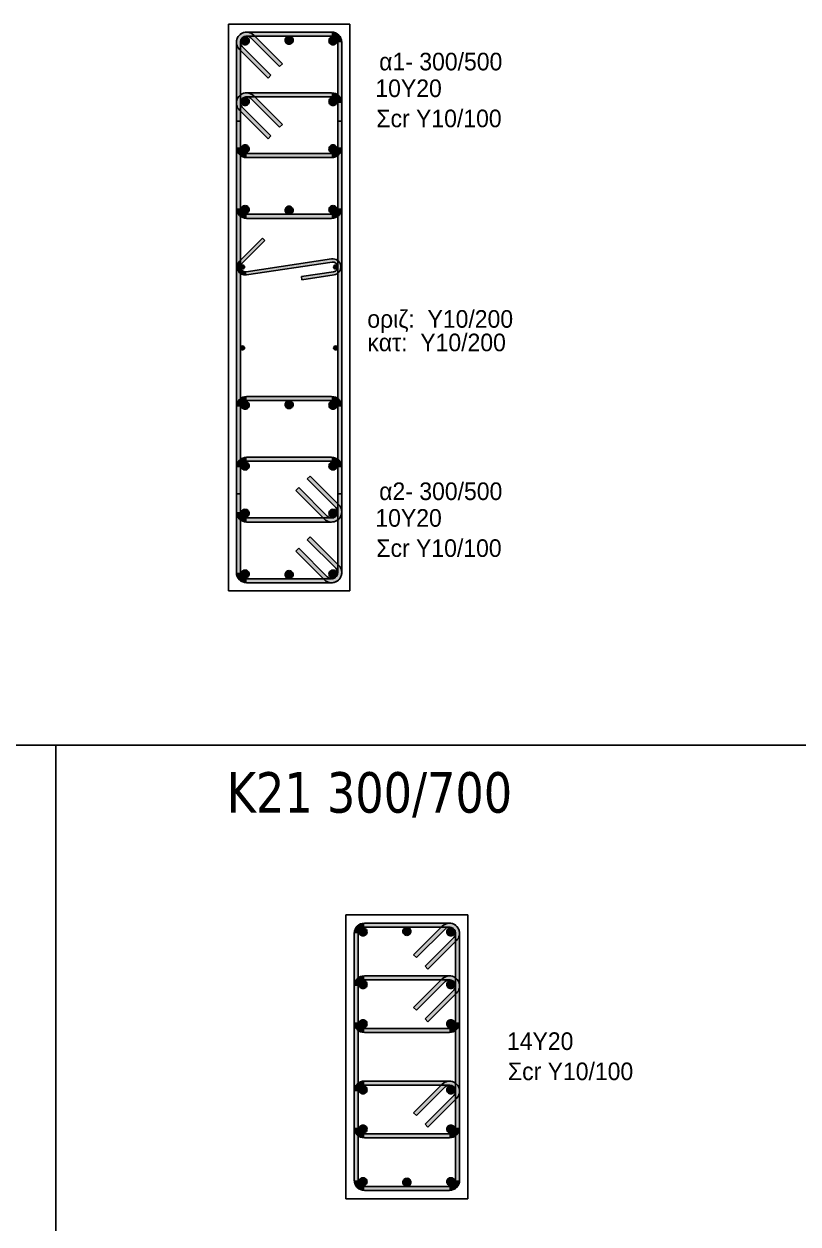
# Model space of a CAD drawing. Header units: millimetres. Extents: x -2171 to 1563, y -1758 to -1505.
# Drawn here: x -279.16 to -269.6, y -1616.49 to -1601.68 of the extents above; entities that cross this region are included whole.
import ezdxf

# ---------------------------------------------------------------- set-up
doc = ezdxf.new("R2010")
doc.units = ezdxf.units.MM
for name, color, linetype in [('Col_Det', 7, 'Continuous'), ('Col_Det_Fill', 7, 'Continuous'), ('Geo_Col_Pro_1', 7, 'Continuous'), ('pinakaki', 153, 'Continuous')]:
    doc.layers.add(name, color=color, linetype=linetype)
doc.styles.add('S1Arl22_b_934_161', font='arial.ttf', dxfattribs={"width": 0.933629, "height": 0.002175})
doc.styles.get("Standard").update_dxf_attribs({"font": 'tahoma.ttf'})

msp = doc.modelspace()

# ---------------------------------------------------------------- hatches: boundary and pattern name
at = {"layer": 'Col_Det_Fill'}
for color, points in [(252, [(-276.3575, -1601.8477), (-276.3221, -1601.8124, 0.6681786), (-276.5355, -1601.9008), (-276.4855, -1601.9008, -0.6681786)]), (252, [(-276.4105, -1601.8258), (-276.4105, -1601.7758, 0.6681786), (-276.4989, -1601.9892), (-276.4636, -1601.9538, -0.6681786)]), (252, [(-276.4855, -1601.9008), (-276.5355, -1601.9008), (-276.5355, -1603.9508), (-276.4855, -1603.9508)]), (12, [(-276.4282, -1601.8331, 0.4142136), (-276.4782, -1601.8831, 0.4142136), (-276.4282, -1601.9331, 0.4142136), (-276.3782, -1601.8831, 0.4142136)]), (252, [(-275.3605, -1601.8258), (-275.3605, -1601.7758), (-276.4105, -1601.7758), (-276.4105, -1601.8258)]), (252, [(-276.0039, -1602.2013), (-275.9686, -1602.1659), (-276.3221, -1601.8124), (-276.3575, -1601.8477)]), (133, [(-275.8855, -1601.8258, 0.4142136), (-275.9355, -1601.8758, 0.4142136), (-275.8855, -1601.9258, 0.4142136), (-275.8355, -1601.8758, 0.4142136)]), (12, [(-275.3428, -1601.8331, 0.4142136), (-275.3928, -1601.8831, 0.4142136), (-275.3428, -1601.9331, 0.4142136), (-275.2928, -1601.8831, 0.4142136)]), (252, [(-275.2855, -1601.9008), (-275.2355, -1601.9008, 0.4142136), (-275.3605, -1601.7758), (-275.3605, -1601.8258, -0.4142136)]), (252, [(-275.2855, -1603.9508), (-275.2355, -1603.9508), (-275.2355, -1601.9008), (-275.2855, -1601.9008)]), (252, [(-276.4636, -1601.9538), (-276.4989, -1601.9892), (-276.1454, -1602.3427), (-276.11, -1602.3074)]), (252, [(-276.3575, -1602.5977), (-276.3221, -1602.5624, 0.6681786), (-276.5355, -1602.6508), (-276.4855, -1602.6508, -0.6681786)]), (252, [(-276.4105, -1602.5758), (-276.4105, -1602.5258, 0.6681786), (-276.4989, -1602.7392), (-276.4636, -1602.7038, -0.6681786)]), (56, [(-276.4282, -1602.5831, 0.4142136), (-276.4782, -1602.6331, 0.4142136), (-276.4282, -1602.6831, 0.4142136), (-276.3782, -1602.6331, 0.4142136)]), (252, [(-275.3605, -1602.5758), (-275.3605, -1602.5258), (-276.4105, -1602.5258), (-276.4105, -1602.5758)]), (252, [(-276.0039, -1602.9513), (-275.9686, -1602.9159), (-276.3221, -1602.5624), (-276.3575, -1602.5977)]), (56, [(-275.3428, -1602.5831, 0.4142136), (-275.3928, -1602.6331, 0.4142136), (-275.3428, -1602.6831, 0.4142136), (-275.2928, -1602.6331, 0.4142136)]), (252, [(-275.2855, -1602.6508), (-275.2355, -1602.6508, 0.4142136), (-275.3605, -1602.5258), (-275.3605, -1602.5758, -0.4142136)]), (252, [(-276.4855, -1602.6508), (-276.5355, -1602.6508), (-276.5355, -1603.2008), (-276.4855, -1603.2008)]), (252, [(-276.4636, -1602.7038), (-276.4989, -1602.7392), (-276.1454, -1603.0927), (-276.11, -1603.0574)]), (252, [(-275.2855, -1603.2008), (-275.2355, -1603.2008), (-275.2355, -1602.6508), (-275.2855, -1602.6508)]), (252, [(-276.4855, -1602.8742), (-276.5355, -1602.8742), (-276.5355, -1607.4773), (-276.4855, -1607.4773)]), (252, [(-275.2855, -1607.4773), (-275.2355, -1607.4773), (-275.2355, -1602.8742), (-275.2855, -1602.8742)]), (252, [(-276.4855, -1603.2008), (-276.5355, -1603.2008, 0.4142136), (-276.4105, -1603.3258), (-276.4105, -1603.2758, -0.4142136)]), (56, [(-276.4282, -1603.1684, 0.4142136), (-276.4782, -1603.2184, 0.4142136), (-276.4282, -1603.2684, 0.4142136), (-276.3782, -1603.2184, 0.4142136)]), (56, [(-275.3428, -1603.1684, 0.4142136), (-275.3928, -1603.2184, 0.4142136), (-275.3428, -1603.2684, 0.4142136), (-275.2928, -1603.2184, 0.4142136)]), (252, [(-275.3605, -1603.2758), (-275.3605, -1603.3258, 0.4142136), (-275.2355, -1603.2008), (-275.2855, -1603.2008, -0.4142136)]), (252, [(-276.4105, -1603.2758), (-276.4105, -1603.3258), (-275.3605, -1603.3258), (-275.3605, -1603.2758)]), (252, [(-276.4855, -1603.9508), (-276.5355, -1603.9508, 0.4142136), (-276.4105, -1604.0758), (-276.4105, -1604.0258, -0.4142136)]), (12, [(-276.4282, -1603.9184, 0.4142136), (-276.4782, -1603.9684, 0.4142136), (-276.4282, -1604.0184, 0.4142136), (-276.3782, -1603.9684, 0.4142136)]), (133, [(-275.8855, -1603.9258, 0.4142136), (-275.9355, -1603.9758, 0.4142136), (-275.8855, -1604.0258, 0.4142136), (-275.8355, -1603.9758, 0.4142136)]), (12, [(-275.3428, -1603.9184, 0.4142136), (-275.3928, -1603.9684, 0.4142136), (-275.3428, -1604.0184, 0.4142136), (-275.2928, -1603.9684, 0.4142136)]), (252, [(-275.3605, -1604.0258), (-275.3605, -1604.0758, 0.4142136), (-275.2355, -1603.9508), (-275.2855, -1603.9508, -0.4142136)]), (252, [(-276.4105, -1604.0258), (-276.4105, -1604.0758), (-275.3605, -1604.0758), (-275.3605, -1604.0258)]), (252, [(-276.4962, -1604.6053), (-276.468, -1604.6336), (-276.1851, -1604.3508), (-276.2134, -1604.3225)]), (252, [(-276.4107, -1604.7749), (-276.4166, -1604.7354, -0.7233449), (-276.468, -1604.6336), (-276.4962, -1604.6053, 0.7233449)]), (133, [(-276.4605, -1604.701, 0.4142136), (-276.4355, -1604.676, 0.4142136), (-276.4605, -1604.651, 0.4142136), (-276.4855, -1604.676, 0.4142136)]), (252, [(-275.3544, -1604.6167), (-275.3603, -1604.5771), (-276.4166, -1604.7354), (-276.4107, -1604.7749)]), (252, [(-275.3366, -1604.7354), (-275.3307, -1604.7749, 1), (-275.3603, -1604.5771), (-275.3544, -1604.6167, -1)]), (133, [(-275.3105, -1604.701, 0.4142136), (-275.2855, -1604.676, 0.4142136), (-275.3105, -1604.651, 0.4142136), (-275.3355, -1604.676, 0.4142136)]), (252, [(-275.7322, -1604.7946), (-275.7263, -1604.8342), (-275.3307, -1604.7749), (-275.3366, -1604.7354)]), (133, [(-276.4605, -1605.7005, 0.4142136), (-276.4355, -1605.6755, 0.4142136), (-276.4605, -1605.6505, 0.4142136), (-276.4855, -1605.6755, 0.4142136)]), (133, [(-275.3105, -1605.7005, 0.4142136), (-275.2855, -1605.6755, 0.4142136), (-275.3105, -1605.6505, 0.4142136), (-275.3355, -1605.6755, 0.4142136)]), (252, [(-276.4105, -1606.3258), (-276.4105, -1606.2758, 0.4142136), (-276.5355, -1606.4008), (-276.4855, -1606.4008, -0.4142136)]), (12, [(-276.4282, -1606.4331, 0.4142136), (-276.3782, -1606.3831, 0.4142136), (-276.4282, -1606.3331, 0.4142136), (-276.4782, -1606.3831, 0.4142136)]), (252, [(-275.3605, -1606.3258), (-275.3605, -1606.2758), (-276.4105, -1606.2758), (-276.4105, -1606.3258)]), (133, [(-275.8855, -1606.4258, 0.4142136), (-275.8355, -1606.3758, 0.4142136), (-275.8855, -1606.3258, 0.4142136), (-275.9355, -1606.3758, 0.4142136)]), (12, [(-275.3428, -1606.4331, 0.4142136), (-275.2928, -1606.3831, 0.4142136), (-275.3428, -1606.3331, 0.4142136), (-275.3928, -1606.3831, 0.4142136)]), (252, [(-275.2855, -1606.4008), (-275.2355, -1606.4008, 0.4142136), (-275.3605, -1606.2758), (-275.3605, -1606.3258, -0.4142136)]), (252, [(-276.4855, -1606.4008), (-276.5355, -1606.4008), (-276.5355, -1608.4508), (-276.4855, -1608.4508)]), (252, [(-275.2855, -1608.4508), (-275.2355, -1608.4508), (-275.2355, -1606.4008), (-275.2855, -1606.4008)]), (252, [(-276.4105, -1607.0758), (-276.4105, -1607.0258, 0.4142136), (-276.5355, -1607.1508), (-276.4855, -1607.1508, -0.4142136)]), (56, [(-276.4282, -1607.1831, 0.4142136), (-276.3782, -1607.1331, 0.4142136), (-276.4282, -1607.0831, 0.4142136), (-276.4782, -1607.1331, 0.4142136)]), (252, [(-275.3605, -1607.0758), (-275.3605, -1607.0258), (-276.4105, -1607.0258), (-276.4105, -1607.0758)]), (56, [(-275.3428, -1607.1831, 0.4142136), (-275.2928, -1607.1331, 0.4142136), (-275.3428, -1607.0831, 0.4142136), (-275.3928, -1607.1331, 0.4142136)]), (252, [(-275.2855, -1607.1508), (-275.2355, -1607.1508, 0.4142136), (-275.3605, -1607.0258), (-275.3605, -1607.0758, -0.4142136)]), (252, [(-276.4855, -1607.1508), (-276.5355, -1607.1508), (-276.5355, -1607.7008), (-276.4855, -1607.7008)]), (252, [(-275.2855, -1607.7008), (-275.2355, -1607.7008), (-275.2355, -1607.1508), (-275.2855, -1607.1508)]), (252, [(-275.3075, -1607.6477), (-275.2721, -1607.6124), (-275.6257, -1607.2588), (-275.661, -1607.2942)]), (252, [(-275.7671, -1607.4003), (-275.8025, -1607.4356), (-275.4489, -1607.7892), (-275.4136, -1607.7538)]), (56, [(-276.4282, -1607.7684, 0.4142136), (-276.3782, -1607.7184, 0.4142136), (-276.4282, -1607.6684, 0.4142136), (-276.4782, -1607.7184, 0.4142136)]), (56, [(-275.3428, -1607.7684, 0.4142136), (-275.2928, -1607.7184, 0.4142136), (-275.3428, -1607.6684, 0.4142136), (-275.3928, -1607.7184, 0.4142136)]), (252, [(-275.3605, -1607.7758), (-275.3605, -1607.8258, 0.6681786), (-275.2721, -1607.6124), (-275.3075, -1607.6477, -0.6681786)]), (252, [(-276.4855, -1607.7008), (-276.5355, -1607.7008, 0.4142136), (-276.4105, -1607.8258), (-276.4105, -1607.7758, -0.4142136)]), (252, [(-276.4105, -1607.7758), (-276.4105, -1607.8258), (-275.3605, -1607.8258), (-275.3605, -1607.7758)]), (252, [(-275.4136, -1607.7538), (-275.4489, -1607.7892, 0.6681786), (-275.2355, -1607.7008), (-275.2855, -1607.7008, -0.6681786)]), (252, [(-275.3075, -1608.3977), (-275.2721, -1608.3624), (-275.6257, -1608.0088), (-275.661, -1608.0442)]), (252, [(-275.7671, -1608.1503), (-275.8025, -1608.1856), (-275.4489, -1608.5392), (-275.4136, -1608.5038)]), (12, [(-276.4282, -1608.5184, 0.4142136), (-276.3782, -1608.4684, 0.4142136), (-276.4282, -1608.4184, 0.4142136), (-276.4782, -1608.4684, 0.4142136)]), (12, [(-275.3428, -1608.5184, 0.4142136), (-275.2928, -1608.4684, 0.4142136), (-275.3428, -1608.4184, 0.4142136), (-275.3928, -1608.4684, 0.4142136)]), (252, [(-275.3605, -1608.5258), (-275.3605, -1608.5758, 0.6681786), (-275.2721, -1608.3624), (-275.3075, -1608.3977, -0.6681786)]), (252, [(-276.4855, -1608.4508), (-276.5355, -1608.4508, 0.4142136), (-276.4105, -1608.5758), (-276.4105, -1608.5258, -0.4142136)]), (252, [(-276.4105, -1608.5258), (-276.4105, -1608.5758), (-275.3605, -1608.5758), (-275.3605, -1608.5258)]), (133, [(-275.8855, -1608.5258, 0.4142136), (-275.8355, -1608.4758, 0.4142136), (-275.8855, -1608.4258, 0.4142136), (-275.9355, -1608.4758, 0.4142136)]), (252, [(-275.4136, -1608.5038), (-275.4489, -1608.5392, 0.6681786), (-275.2355, -1608.4508), (-275.2855, -1608.4508, -0.6681786)]), (252, [(-275.0305, -1612.9048), (-275.0805, -1612.9048, -0.4142136), (-274.9555, -1612.7798), (-274.9555, -1612.8298, 0.4142136)]), (12, [(-274.9231, -1612.8871, 0.4142136), (-274.9731, -1612.8371, 0.4142136), (-275.0231, -1612.8871, 0.4142136), (-274.9731, -1612.9371, 0.4142136)]), (252, [(-274.9555, -1612.8298), (-274.9555, -1612.7798), (-273.9055, -1612.7798), (-273.9055, -1612.8298)]), (12, [(-274.3805, -1612.8798, 0.4142136), (-274.4305, -1612.8298, 0.4142136), (-274.4805, -1612.8798, 0.4142136), (-274.4305, -1612.9298, 0.4142136)]), (252, [(-274.3121, -1613.2053), (-274.3474, -1613.17), (-273.9939, -1612.8164), (-273.9585, -1612.8518)]), (252, [(-273.9585, -1612.8518), (-273.9939, -1612.8164, -0.6681786), (-273.7805, -1612.9048), (-273.8305, -1612.9048, 0.6681786)]), (12, [(-273.8378, -1612.8871, 0.4142136), (-273.8878, -1612.8371, 0.4142136), (-273.9378, -1612.8871, 0.4142136), (-273.8878, -1612.9371, 0.4142136)]), (252, [(-273.9055, -1612.8298), (-273.9055, -1612.7798, -0.6681786), (-273.8171, -1612.9932), (-273.8524, -1612.9578, 0.6681786)]), (252, [(-275.0305, -1615.9548), (-275.0805, -1615.9548), (-275.0805, -1612.9048), (-275.0305, -1612.9048)]), (252, [(-273.8524, -1612.9578), (-273.8171, -1612.9932), (-274.1706, -1613.3467), (-274.206, -1613.3114)]), (252, [(-273.8305, -1612.9048), (-273.7805, -1612.9048), (-273.7805, -1615.9548), (-273.8305, -1615.9548)]), (252, [(-275.0305, -1613.5548), (-275.0805, -1613.5548, -0.4142136), (-274.9555, -1613.4298), (-274.9555, -1613.4798, 0.4142136)]), (252, [(-274.9555, -1613.4798), (-274.9555, -1613.4298), (-273.9055, -1613.4298), (-273.9055, -1613.4798)]), (252, [(-273.9585, -1613.5018), (-273.9939, -1613.4664, -0.6681786), (-273.7805, -1613.5548), (-273.8305, -1613.5548, 0.6681786)]), (252, [(-273.9055, -1613.4798), (-273.9055, -1613.4298, -0.6681786), (-273.8171, -1613.6432), (-273.8524, -1613.6078, 0.6681786)]), (252, [(-275.0305, -1614.0048), (-275.0805, -1614.0048), (-275.0805, -1613.5548), (-275.0305, -1613.5548)]), (56, [(-274.9231, -1613.5371, 0.4142136), (-274.9731, -1613.4871, 0.4142136), (-275.0231, -1613.5371, 0.4142136), (-274.9731, -1613.5871, 0.4142136)]), (252, [(-274.3121, -1613.8553), (-274.3474, -1613.82), (-273.9939, -1613.4664), (-273.9585, -1613.5018)]), (252, [(-273.8524, -1613.6078), (-273.8171, -1613.6432), (-274.1706, -1613.9967), (-274.206, -1613.9614)]), (56, [(-273.8378, -1613.5371, 0.4142136), (-273.8878, -1613.4871, 0.4142136), (-273.9378, -1613.5371, 0.4142136), (-273.8878, -1613.5871, 0.4142136)]), (252, [(-273.8305, -1613.5548), (-273.7805, -1613.5548), (-273.7805, -1614.0048), (-273.8305, -1614.0048)]), (252, [(-274.9555, -1614.0798), (-274.9555, -1614.1298, -0.4142136), (-275.0805, -1614.0048), (-275.0305, -1614.0048, 0.4142136)]), (56, [(-274.9231, -1614.0225, 0.4142136), (-274.9731, -1613.9725, 0.4142136), (-275.0231, -1614.0225, 0.4142136), (-274.9731, -1614.0725, 0.4142136)]), (56, [(-273.8378, -1614.0225, 0.4142136), (-273.8878, -1613.9725, 0.4142136), (-273.9378, -1614.0225, 0.4142136), (-273.8878, -1614.0725, 0.4142136)]), (252, [(-273.8305, -1614.0048), (-273.7805, -1614.0048, -0.4142136), (-273.9055, -1614.1298), (-273.9055, -1614.0798, 0.4142136)]), (252, [(-273.9055, -1614.0798), (-273.9055, -1614.1298), (-274.9555, -1614.1298), (-274.9555, -1614.0798)]), (252, [(-275.0305, -1614.8548), (-275.0805, -1614.8548, -0.4142136), (-274.9555, -1614.7298), (-274.9555, -1614.7798, 0.4142136)]), (56, [(-274.9231, -1614.8371, 0.4142136), (-274.9731, -1614.7871, 0.4142136), (-275.0231, -1614.8371, 0.4142136), (-274.9731, -1614.8871, 0.4142136)]), (252, [(-274.9555, -1614.7798), (-274.9555, -1614.7298), (-273.9055, -1614.7298), (-273.9055, -1614.7798)]), (252, [(-274.3121, -1615.1553), (-274.3474, -1615.12), (-273.9939, -1614.7664), (-273.9585, -1614.8018)]), (252, [(-273.9585, -1614.8018), (-273.9939, -1614.7664, -0.6681786), (-273.7805, -1614.8548), (-273.8305, -1614.8548, 0.6681786)]), (56, [(-273.8378, -1614.8371, 0.4142136), (-273.8878, -1614.7871, 0.4142136), (-273.9378, -1614.8371, 0.4142136), (-273.8878, -1614.8871, 0.4142136)]), (252, [(-273.9055, -1614.7798), (-273.9055, -1614.7298, -0.6681786), (-273.8171, -1614.9432), (-273.8524, -1614.9078, 0.6681786)]), (252, [(-275.0305, -1615.3048), (-275.0805, -1615.3048), (-275.0805, -1614.8548), (-275.0305, -1614.8548)]), (252, [(-273.8524, -1614.9078), (-273.8171, -1614.9432), (-274.1706, -1615.2967), (-274.206, -1615.2614)]), (252, [(-273.8305, -1614.8548), (-273.7805, -1614.8548), (-273.7805, -1615.3048), (-273.8305, -1615.3048)]), (252, [(-274.9555, -1615.3798), (-274.9555, -1615.4298, -0.4142136), (-275.0805, -1615.3048), (-275.0305, -1615.3048, 0.4142136)]), (56, [(-274.9231, -1615.3225, 0.4142136), (-274.9731, -1615.2725, 0.4142136), (-275.0231, -1615.3225, 0.4142136), (-274.9731, -1615.3725, 0.4142136)]), (252, [(-273.9055, -1615.3798), (-273.9055, -1615.4298), (-274.9555, -1615.4298), (-274.9555, -1615.3798)]), (56, [(-273.8378, -1615.3225, 0.4142136), (-273.8878, -1615.2725, 0.4142136), (-273.9378, -1615.3225, 0.4142136), (-273.8878, -1615.3725, 0.4142136)]), (252, [(-273.8305, -1615.3048), (-273.7805, -1615.3048, -0.4142136), (-273.9055, -1615.4298), (-273.9055, -1615.3798, 0.4142136)]), (252, [(-274.9555, -1616.0298), (-274.9555, -1616.0798, -0.4142136), (-275.0805, -1615.9548), (-275.0305, -1615.9548, 0.4142136)]), (12, [(-274.9231, -1615.9725, 0.4142136), (-274.9731, -1615.9225, 0.4142136), (-275.0231, -1615.9725, 0.4142136), (-274.9731, -1616.0225, 0.4142136)]), (12, [(-274.3805, -1615.9798, 0.4142136), (-274.4305, -1615.9298, 0.4142136), (-274.4805, -1615.9798, 0.4142136), (-274.4305, -1616.0298, 0.4142136)]), (12, [(-273.8378, -1615.9725, 0.4142136), (-273.8878, -1615.9225, 0.4142136), (-273.9378, -1615.9725, 0.4142136), (-273.8878, -1616.0225, 0.4142136)]), (252, [(-273.8305, -1615.9548), (-273.7805, -1615.9548, -0.4142136), (-273.9055, -1616.0798), (-273.9055, -1616.0298, 0.4142136)]), (252, [(-273.9055, -1616.0298), (-273.9055, -1616.0798), (-274.9555, -1616.0798), (-274.9555, -1616.0298)])]:
    msp.add_hatch(color=color, dxfattribs=at).paths.add_polyline_path(points)

# ---------------------------------------------------------------- linework, layer by layer
at = {"layer": 'Col_Det', "color": 7, "elevation": -49.25}
for points in [[(-275.1355, -1601.6758), (-276.6355, -1601.6758)], [(-276.6355, -1601.6758), (-276.6355, -1608.6758)], [(-275.1355, -1608.6758), (-275.1355, -1601.6758)], [(-276.5355, -1601.9008), (-276.5355, -1603.9508)], [(-276.4855, -1603.9508), (-276.4855, -1601.9008)], [(-275.3605, -1601.7758), (-276.4105, -1601.7758)], [(-276.4105, -1601.8258), (-275.3605, -1601.8258)], [(-276.3575, -1601.8477), (-276.0039, -1602.2013)], [(-275.9686, -1602.1659), (-276.3221, -1601.8124)], [(-275.2855, -1601.9008), (-275.2855, -1603.9508)], [(-275.2355, -1603.9508), (-275.2355, -1601.9008)], [(-276.4989, -1601.9892), (-276.1454, -1602.3427)], [(-276.11, -1602.3074), (-276.4636, -1601.9538)], [(-276.0039, -1602.2013), (-275.9686, -1602.1659)], [(-276.1454, -1602.3427), (-276.11, -1602.3074)], [(-275.3605, -1602.5258), (-276.4105, -1602.5258)], [(-276.4105, -1602.5758), (-275.3605, -1602.5758)], [(-276.3575, -1602.5977), (-276.0039, -1602.9513)], [(-275.9686, -1602.9159), (-276.3221, -1602.5624)], [(-276.5355, -1602.6508), (-276.5355, -1603.2008)], [(-276.4989, -1602.7392), (-276.1454, -1603.0927)], [(-276.4855, -1603.2008), (-276.4855, -1602.6508)], [(-276.11, -1603.0574), (-276.4636, -1602.7038)], [(-275.2855, -1602.6508), (-275.2855, -1603.2008)], [(-275.2355, -1603.2008), (-275.2355, -1602.6508)], [(-276.4855, -1602.8742), (-276.5355, -1602.8742)], [(-276.5355, -1602.8742), (-276.5355, -1607.4773)], [(-276.4855, -1607.4773), (-276.4855, -1602.8742)], [(-276.0039, -1602.9513), (-275.9686, -1602.9159)], [(-275.2355, -1602.8742), (-275.2855, -1602.8742)], [(-275.2855, -1602.8742), (-275.2855, -1607.4773)], [(-275.2355, -1607.4773), (-275.2355, -1602.8742)], [(-276.1454, -1603.0927), (-276.11, -1603.0574)], [(-275.3605, -1603.2758), (-276.4105, -1603.2758)], [(-276.4105, -1603.3258), (-275.3605, -1603.3258)], [(-275.3605, -1604.0258), (-276.4105, -1604.0258)], [(-276.4105, -1604.0758), (-275.3605, -1604.0758)], [(-276.2134, -1604.3225), (-276.4962, -1604.6053)], [(-276.468, -1604.6336), (-276.1851, -1604.3508)], [(-276.1851, -1604.3508), (-276.2134, -1604.3225)], [(-275.3603, -1604.5771), (-276.4166, -1604.7354)], [(-276.4107, -1604.7749), (-275.3544, -1604.6167)], [(-275.3366, -1604.7354), (-275.7322, -1604.7946)], [(-275.7322, -1604.7946), (-275.7263, -1604.8342)], [(-275.7263, -1604.8342), (-275.3307, -1604.7749)], [(-275.3605, -1606.2758), (-276.4105, -1606.2758)], [(-276.4105, -1606.3258), (-275.3605, -1606.3258)], [(-276.5355, -1606.4008), (-276.5355, -1608.4508)], [(-276.4855, -1608.4508), (-276.4855, -1606.4008)], [(-275.2855, -1606.4008), (-275.2855, -1608.4508)], [(-275.2355, -1608.4508), (-275.2355, -1606.4008)], [(-275.3605, -1607.0258), (-276.4105, -1607.0258)], [(-276.4105, -1607.0758), (-275.3605, -1607.0758)], [(-276.5355, -1607.1508), (-276.5355, -1607.7008)], [(-276.4855, -1607.7008), (-276.4855, -1607.1508)], [(-275.2855, -1607.1508), (-275.2855, -1607.7008)], [(-275.2355, -1607.7008), (-275.2355, -1607.1508)], [(-275.6257, -1607.2588), (-275.661, -1607.2942)], [(-275.661, -1607.2942), (-275.3075, -1607.6477)], [(-275.2721, -1607.6124), (-275.6257, -1607.2588)], [(-276.5355, -1607.4773), (-276.4855, -1607.4773)], [(-275.7671, -1607.4003), (-275.8025, -1607.4356)], [(-275.8025, -1607.4356), (-275.4489, -1607.7892)], [(-275.4136, -1607.7538), (-275.7671, -1607.4003)], [(-275.2855, -1607.4773), (-275.2355, -1607.4773)], [(-275.3605, -1607.7758), (-276.4105, -1607.7758)], [(-276.4105, -1607.8258), (-275.3605, -1607.8258)], [(-275.6257, -1608.0088), (-275.661, -1608.0442)], [(-275.661, -1608.0442), (-275.3075, -1608.3977)], [(-275.2721, -1608.3624), (-275.6257, -1608.0088)], [(-275.7671, -1608.1503), (-275.8025, -1608.1856)], [(-275.8025, -1608.1856), (-275.4489, -1608.5392)], [(-275.4136, -1608.5038), (-275.7671, -1608.1503)], [(-275.3605, -1608.5258), (-276.4105, -1608.5258)], [(-276.6355, -1608.6758), (-275.1355, -1608.6758)], [(-276.4105, -1608.5758), (-275.3605, -1608.5758)]]:
    msp.add_lwpolyline(points, dxfattribs=at)
for points in [[(-276.3221, -1601.8124, 0.6681786), (-276.5355, -1601.9008)], [(-276.4105, -1601.7758, 0.6681786), (-276.4989, -1601.9892)], [(-276.4855, -1601.9008, -0.6681786), (-276.3575, -1601.8477, -0.6681786)], [(-276.4636, -1601.9538, -0.6681786), (-276.4105, -1601.8258, -0.6681786)], [(-276.4282, -1601.8331, 0.4142136), (-276.4782, -1601.8831, 0.4142136)], [(-276.4782, -1601.8831, 0.4142136), (-276.4282, -1601.9331, 0.4142136)], [(-276.3782, -1601.8831, 0.4142136), (-276.4282, -1601.8331, 0.4142136)], [(-276.4282, -1601.9331, 0.4142136), (-276.3782, -1601.8831, 0.4142136)], [(-275.8855, -1601.8258, 0.4142136), (-275.9355, -1601.8758, 0.4142136)], [(-275.9355, -1601.8758, 0.4142136), (-275.8855, -1601.9258, 0.4142136)], [(-275.8355, -1601.8758, 0.4142136), (-275.8855, -1601.8258, 0.4142136)], [(-275.8855, -1601.9258, 0.4142136), (-275.8355, -1601.8758, 0.4142136)], [(-275.3428, -1601.8331, 0.4142136), (-275.3928, -1601.8831, 0.4142136)], [(-275.3928, -1601.8831, 0.4142136), (-275.3428, -1601.9331, 0.4142136)], [(-275.2355, -1601.9008, 0.4142136), (-275.3605, -1601.7758)], [(-275.3605, -1601.8258, -0.4142136), (-275.2855, -1601.9008, -0.4142136)], [(-275.2928, -1601.8831, 0.4142136), (-275.3428, -1601.8331, 0.4142136)], [(-275.3428, -1601.9331, 0.4142136), (-275.2928, -1601.8831, 0.4142136)], [(-276.3221, -1602.5624, 0.6681786), (-276.5355, -1602.6508)], [(-276.4105, -1602.5258, 0.6681786), (-276.4989, -1602.7392)], [(-276.4855, -1602.6508, -0.6681786), (-276.3575, -1602.5977, -0.6681786)], [(-276.4636, -1602.7038, -0.6681786), (-276.4105, -1602.5758, -0.6681786)], [(-276.4282, -1602.5831, 0.4142136), (-276.4782, -1602.6331, 0.4142136)], [(-276.4782, -1602.6331, 0.4142136), (-276.4282, -1602.6831, 0.4142136)], [(-276.3782, -1602.6331, 0.4142136), (-276.4282, -1602.5831, 0.4142136)], [(-276.4282, -1602.6831, 0.4142136), (-276.3782, -1602.6331, 0.4142136)], [(-275.3428, -1602.5831, 0.4142136), (-275.3928, -1602.6331, 0.4142136)], [(-275.3928, -1602.6331, 0.4142136), (-275.3428, -1602.6831, 0.4142136)], [(-275.2355, -1602.6508, 0.4142136), (-275.3605, -1602.5258)], [(-275.3605, -1602.5758, -0.4142136), (-275.2855, -1602.6508, -0.4142136)], [(-275.2928, -1602.6331, 0.4142136), (-275.3428, -1602.5831, 0.4142136)], [(-275.3428, -1602.6831, 0.4142136), (-275.2928, -1602.6331, 0.4142136)], [(-276.5355, -1603.2008, 0.4142136), (-276.4105, -1603.3258)], [(-276.4105, -1603.2758, -0.4142136), (-276.4855, -1603.2008, -0.4142136)], [(-276.4282, -1603.1684, 0.4142136), (-276.4782, -1603.2184, 0.4142136)], [(-276.4782, -1603.2184, 0.4142136), (-276.4282, -1603.2684, 0.4142136)], [(-276.3782, -1603.2184, 0.4142136), (-276.4282, -1603.1684, 0.4142136)], [(-276.4282, -1603.2684, 0.4142136), (-276.3782, -1603.2184, 0.4142136)], [(-275.3428, -1603.1684, 0.4142136), (-275.3928, -1603.2184, 0.4142136)], [(-275.3928, -1603.2184, 0.4142136), (-275.3428, -1603.2684, 0.4142136)], [(-275.3605, -1603.3258, 0.4142136), (-275.2355, -1603.2008)], [(-275.2855, -1603.2008, -0.4142136), (-275.3605, -1603.2758, -0.4142136)], [(-275.2928, -1603.2184, 0.4142136), (-275.3428, -1603.1684, 0.4142136)], [(-275.3428, -1603.2684, 0.4142136), (-275.2928, -1603.2184, 0.4142136)], [(-276.5355, -1603.9508, 0.4142136), (-276.4105, -1604.0758)], [(-276.4105, -1604.0258, -0.4142136), (-276.4855, -1603.9508, -0.4142136)], [(-276.4282, -1603.9184, 0.4142136), (-276.4782, -1603.9684, 0.4142136)], [(-276.4782, -1603.9684, 0.4142136), (-276.4282, -1604.0184, 0.4142136)], [(-276.3782, -1603.9684, 0.4142136), (-276.4282, -1603.9184, 0.4142136)], [(-276.4282, -1604.0184, 0.4142136), (-276.3782, -1603.9684, 0.4142136)], [(-275.8855, -1603.9258, 0.4142136), (-275.9355, -1603.9758, 0.4142136)], [(-275.9355, -1603.9758, 0.4142136), (-275.8855, -1604.0258, 0.4142136)], [(-275.8355, -1603.9758, 0.4142136), (-275.8855, -1603.9258, 0.4142136)], [(-275.8855, -1604.0258, 0.4142136), (-275.8355, -1603.9758, 0.4142136)], [(-275.3428, -1603.9184, 0.4142136), (-275.3928, -1603.9684, 0.4142136)], [(-275.3928, -1603.9684, 0.4142136), (-275.3428, -1604.0184, 0.4142136)], [(-275.3605, -1604.0758, 0.4142136), (-275.2355, -1603.9508)], [(-275.2855, -1603.9508, -0.4142136), (-275.3605, -1604.0258, -0.4142136)], [(-275.2928, -1603.9684, 0.4142136), (-275.3428, -1603.9184, 0.4142136)], [(-275.3428, -1604.0184, 0.4142136), (-275.2928, -1603.9684, 0.4142136)], [(-276.4962, -1604.6053, 0.7233449), (-276.4107, -1604.7749, 0.7233449)], [(-276.4166, -1604.7354, -0.7233449), (-276.468, -1604.6336)], [(-276.4605, -1604.651, 0.4142136), (-276.4855, -1604.676, 0.4142136)], [(-276.4855, -1604.676, 0.4142136), (-276.4605, -1604.701, 0.4142136)], [(-276.4355, -1604.676, 0.4142136), (-276.4605, -1604.651, 0.4142136)], [(-276.4605, -1604.701, 0.4142136), (-276.4355, -1604.676, 0.4142136)], [(-275.3307, -1604.7749, 1), (-275.3603, -1604.5771)], [(-275.3544, -1604.6167, -1), (-275.3366, -1604.7354, -1)], [(-275.3105, -1604.651, 0.4142136), (-275.3355, -1604.676, 0.4142136)], [(-275.3355, -1604.676, 0.4142136), (-275.3105, -1604.701, 0.4142136)], [(-275.2855, -1604.676, 0.4142136), (-275.3105, -1604.651, 0.4142136)], [(-275.3105, -1604.701, 0.4142136), (-275.2855, -1604.676, 0.4142136)], [(-276.4605, -1605.6505, 0.4142136), (-276.4855, -1605.6755, 0.4142136)], [(-276.4855, -1605.6755, 0.4142136), (-276.4605, -1605.7005, 0.4142136)], [(-276.4355, -1605.6755, 0.4142136), (-276.4605, -1605.6505, 0.4142136)], [(-276.4605, -1605.7005, 0.4142136), (-276.4355, -1605.6755, 0.4142136)], [(-275.3105, -1605.6505, 0.4142136), (-275.3355, -1605.6755, 0.4142136)], [(-275.3355, -1605.6755, 0.4142136), (-275.3105, -1605.7005, 0.4142136)], [(-275.2855, -1605.6755, 0.4142136), (-275.3105, -1605.6505, 0.4142136)], [(-275.3105, -1605.7005, 0.4142136), (-275.2855, -1605.6755, 0.4142136)], [(-276.4105, -1606.2758, 0.4142136), (-276.5355, -1606.4008)], [(-276.4855, -1606.4008, -0.4142136), (-276.4105, -1606.3258, -0.4142136)], [(-276.4282, -1606.3331, 0.4142136), (-276.4782, -1606.3831, 0.4142136)], [(-276.3782, -1606.3831, 0.4142136), (-276.4282, -1606.3331, 0.4142136)], [(-275.8855, -1606.3258, 0.4142136), (-275.9355, -1606.3758, 0.4142136)], [(-275.8355, -1606.3758, 0.4142136), (-275.8855, -1606.3258, 0.4142136)], [(-275.3428, -1606.3331, 0.4142136), (-275.3928, -1606.3831, 0.4142136)], [(-275.2355, -1606.4008, 0.4142136), (-275.3605, -1606.2758)], [(-275.3605, -1606.3258, -0.4142136), (-275.2855, -1606.4008, -0.4142136)], [(-275.2928, -1606.3831, 0.4142136), (-275.3428, -1606.3331, 0.4142136)], [(-276.4782, -1606.3831, 0.4142136), (-276.4282, -1606.4331, 0.4142136)], [(-276.4282, -1606.4331, 0.4142136), (-276.3782, -1606.3831, 0.4142136)], [(-275.9355, -1606.3758, 0.4142136), (-275.8855, -1606.4258, 0.4142136)], [(-275.8855, -1606.4258, 0.4142136), (-275.8355, -1606.3758, 0.4142136)], [(-275.3928, -1606.3831, 0.4142136), (-275.3428, -1606.4331, 0.4142136)], [(-275.3428, -1606.4331, 0.4142136), (-275.2928, -1606.3831, 0.4142136)], [(-276.4105, -1607.0258, 0.4142136), (-276.5355, -1607.1508)], [(-276.4855, -1607.1508, -0.4142136), (-276.4105, -1607.0758, -0.4142136)], [(-276.4282, -1607.0831, 0.4142136), (-276.4782, -1607.1331, 0.4142136)], [(-276.3782, -1607.1331, 0.4142136), (-276.4282, -1607.0831, 0.4142136)], [(-275.3428, -1607.0831, 0.4142136), (-275.3928, -1607.1331, 0.4142136)], [(-275.2355, -1607.1508, 0.4142136), (-275.3605, -1607.0258)], [(-275.3605, -1607.0758, -0.4142136), (-275.2855, -1607.1508, -0.4142136)], [(-275.2928, -1607.1331, 0.4142136), (-275.3428, -1607.0831, 0.4142136)], [(-276.4782, -1607.1331, 0.4142136), (-276.4282, -1607.1831, 0.4142136)], [(-276.4282, -1607.1831, 0.4142136), (-276.3782, -1607.1331, 0.4142136)], [(-275.3928, -1607.1331, 0.4142136), (-275.3428, -1607.1831, 0.4142136)], [(-275.3428, -1607.1831, 0.4142136), (-275.2928, -1607.1331, 0.4142136)], [(-276.4282, -1607.6684, 0.4142136), (-276.4782, -1607.7184, 0.4142136)], [(-276.3782, -1607.7184, 0.4142136), (-276.4282, -1607.6684, 0.4142136)], [(-275.3428, -1607.6684, 0.4142136), (-275.3928, -1607.7184, 0.4142136)], [(-275.3605, -1607.8258, 0.6681786), (-275.2721, -1607.6124)], [(-275.3075, -1607.6477, -0.6681786), (-275.3605, -1607.7758, -0.6681786)], [(-275.2928, -1607.7184, 0.4142136), (-275.3428, -1607.6684, 0.4142136)], [(-276.5355, -1607.7008, 0.4142136), (-276.4105, -1607.8258)], [(-276.4105, -1607.7758, -0.4142136), (-276.4855, -1607.7008, -0.4142136)], [(-276.4782, -1607.7184, 0.4142136), (-276.4282, -1607.7684, 0.4142136)], [(-276.4282, -1607.7684, 0.4142136), (-276.3782, -1607.7184, 0.4142136)], [(-275.4489, -1607.7892, 0.6681786), (-275.2355, -1607.7008)], [(-275.2855, -1607.7008, -0.6681786), (-275.4136, -1607.7538, -0.6681786)], [(-275.3928, -1607.7184, 0.4142136), (-275.3428, -1607.7684, 0.4142136)], [(-275.3428, -1607.7684, 0.4142136), (-275.2928, -1607.7184, 0.4142136)], [(-276.4282, -1608.4184, 0.4142136), (-276.4782, -1608.4684, 0.4142136)], [(-276.3782, -1608.4684, 0.4142136), (-276.4282, -1608.4184, 0.4142136)], [(-275.3428, -1608.4184, 0.4142136), (-275.3928, -1608.4684, 0.4142136)], [(-275.3605, -1608.5758, 0.6681786), (-275.2721, -1608.3624)], [(-275.3075, -1608.3977, -0.6681786), (-275.3605, -1608.5258, -0.6681786)], [(-275.2928, -1608.4684, 0.4142136), (-275.3428, -1608.4184, 0.4142136)], [(-276.5355, -1608.4508, 0.4142136), (-276.4105, -1608.5758)], [(-276.4105, -1608.5258, -0.4142136), (-276.4855, -1608.4508, -0.4142136)], [(-276.4782, -1608.4684, 0.4142136), (-276.4282, -1608.5184, 0.4142136)], [(-276.4282, -1608.5184, 0.4142136), (-276.3782, -1608.4684, 0.4142136)], [(-275.8855, -1608.4258, 0.4142136), (-275.9355, -1608.4758, 0.4142136)], [(-275.9355, -1608.4758, 0.4142136), (-275.8855, -1608.5258, 0.4142136)], [(-275.8355, -1608.4758, 0.4142136), (-275.8855, -1608.4258, 0.4142136)], [(-275.8855, -1608.5258, 0.4142136), (-275.8355, -1608.4758, 0.4142136)], [(-275.4489, -1608.5392, 0.6681786), (-275.2355, -1608.4508)], [(-275.2855, -1608.4508, -0.6681786), (-275.4136, -1608.5038, -0.6681786)], [(-275.3928, -1608.4684, 0.4142136), (-275.3428, -1608.5184, 0.4142136)], [(-275.3428, -1608.5184, 0.4142136), (-275.2928, -1608.4684, 0.4142136)]]:
    msp.add_lwpolyline(points, format="xyb", dxfattribs=at)
at = {"layer": 'Col_Det', "color": 7}
for points in [[(-273.678, -1612.6773), (-275.183, -1612.6773)], [(-275.183, -1612.6773), (-275.183, -1616.1823)], [(-273.678, -1616.1823), (-273.678, -1612.6773)], [(-274.9555, -1612.7798), (-273.9055, -1612.7798)], [(-273.9055, -1612.8298), (-274.9555, -1612.8298)], [(-274.3474, -1613.17), (-273.9939, -1612.8164)], [(-273.9585, -1612.8518), (-274.3121, -1613.2053)], [(-275.0805, -1615.9548), (-275.0805, -1612.9048)], [(-275.0305, -1612.9048), (-275.0305, -1615.9548)], [(-274.206, -1613.3114), (-273.8524, -1612.9578)], [(-273.8171, -1612.9932), (-274.1706, -1613.3467)], [(-273.8305, -1615.9548), (-273.8305, -1612.9048)], [(-273.7805, -1612.9048), (-273.7805, -1615.9548)], [(-274.3121, -1613.2053), (-274.3474, -1613.17)], [(-274.1706, -1613.3467), (-274.206, -1613.3114)], [(-274.9555, -1613.4298), (-273.9055, -1613.4298)], [(-275.0805, -1614.0048), (-275.0805, -1613.5548)], [(-275.0305, -1613.5548), (-275.0305, -1614.0048)], [(-273.9055, -1613.4798), (-274.9555, -1613.4798)], [(-274.3474, -1613.82), (-273.9939, -1613.4664)], [(-273.9585, -1613.5018), (-274.3121, -1613.8553)], [(-274.206, -1613.9614), (-273.8524, -1613.6078)], [(-273.8305, -1614.0048), (-273.8305, -1613.5548)], [(-273.7805, -1613.5548), (-273.7805, -1614.0048)], [(-273.8171, -1613.6432), (-274.1706, -1613.9967)], [(-274.3121, -1613.8553), (-274.3474, -1613.82)], [(-274.1706, -1613.9967), (-274.206, -1613.9614)], [(-274.9555, -1614.0798), (-273.9055, -1614.0798)], [(-273.9055, -1614.1298), (-274.9555, -1614.1298)], [(-274.9555, -1614.7298), (-273.9055, -1614.7298)], [(-273.9055, -1614.7798), (-274.9555, -1614.7798)], [(-274.3474, -1615.12), (-273.9939, -1614.7664)], [(-275.0805, -1615.3048), (-275.0805, -1614.8548)], [(-275.0305, -1614.8548), (-275.0305, -1615.3048)], [(-273.9585, -1614.8018), (-274.3121, -1615.1553)], [(-274.206, -1615.2614), (-273.8524, -1614.9078)], [(-273.8171, -1614.9432), (-274.1706, -1615.2967)], [(-273.8305, -1615.3048), (-273.8305, -1614.8548)], [(-273.7805, -1614.8548), (-273.7805, -1615.3048)], [(-274.3121, -1615.1553), (-274.3474, -1615.12)], [(-274.9555, -1615.3798), (-273.9055, -1615.3798)], [(-274.1706, -1615.2967), (-274.206, -1615.2614)], [(-273.9055, -1615.4298), (-274.9555, -1615.4298)], [(-274.9555, -1616.0298), (-273.9055, -1616.0298)], [(-273.9055, -1616.0798), (-274.9555, -1616.0798)], [(-275.183, -1616.1823), (-273.678, -1616.1823)]]:
    msp.add_lwpolyline(points, dxfattribs=at)
for points in [[(-275.0805, -1612.9048, -0.4142136), (-274.9555, -1612.7798)], [(-274.9555, -1612.8298, 0.4142136), (-275.0305, -1612.9048, 0.4142136)], [(-274.9731, -1612.8371, 0.4142136), (-275.0231, -1612.8871, 0.4142136)], [(-274.9231, -1612.8871, 0.4142136), (-274.9731, -1612.8371, 0.4142136)], [(-274.4305, -1612.8298, 0.4142136), (-274.4805, -1612.8798, 0.4142136)], [(-274.3805, -1612.8798, 0.4142136), (-274.4305, -1612.8298, 0.4142136)], [(-273.9939, -1612.8164, -0.6681786), (-273.7805, -1612.9048)], [(-273.8305, -1612.9048, 0.6681786), (-273.9585, -1612.8518, 0.6681786)], [(-273.8878, -1612.8371, 0.4142136), (-273.9378, -1612.8871, 0.4142136)], [(-273.9055, -1612.7798, -0.6681786), (-273.8171, -1612.9932)], [(-273.8524, -1612.9578, 0.6681786), (-273.9055, -1612.8298, 0.6681786)], [(-273.8378, -1612.8871, 0.4142136), (-273.8878, -1612.8371, 0.4142136)], [(-275.0231, -1612.8871, 0.4142136), (-274.9731, -1612.9371, 0.4142136)], [(-274.9731, -1612.9371, 0.4142136), (-274.9231, -1612.8871, 0.4142136)], [(-274.4805, -1612.8798, 0.4142136), (-274.4305, -1612.9298, 0.4142136)], [(-274.4305, -1612.9298, 0.4142136), (-274.3805, -1612.8798, 0.4142136)], [(-273.9378, -1612.8871, 0.4142136), (-273.8878, -1612.9371, 0.4142136)], [(-273.8878, -1612.9371, 0.4142136), (-273.8378, -1612.8871, 0.4142136)], [(-275.0805, -1613.5548, -0.4142136), (-274.9555, -1613.4298)], [(-273.9939, -1613.4664, -0.6681786), (-273.7805, -1613.5548)], [(-273.9055, -1613.4298, -0.6681786), (-273.8171, -1613.6432)], [(-274.9555, -1613.4798, 0.4142136), (-275.0305, -1613.5548, 0.4142136)], [(-274.9731, -1613.4871, 0.4142136), (-275.0231, -1613.5371, 0.4142136)], [(-275.0231, -1613.5371, 0.4142136), (-274.9731, -1613.5871, 0.4142136)], [(-274.9231, -1613.5371, 0.4142136), (-274.9731, -1613.4871, 0.4142136)], [(-274.9731, -1613.5871, 0.4142136), (-274.9231, -1613.5371, 0.4142136)], [(-273.8305, -1613.5548, 0.6681786), (-273.9585, -1613.5018, 0.6681786)], [(-273.8878, -1613.4871, 0.4142136), (-273.9378, -1613.5371, 0.4142136)], [(-273.9378, -1613.5371, 0.4142136), (-273.8878, -1613.5871, 0.4142136)], [(-273.8524, -1613.6078, 0.6681786), (-273.9055, -1613.4798, 0.6681786)], [(-273.8378, -1613.5371, 0.4142136), (-273.8878, -1613.4871, 0.4142136)], [(-273.8878, -1613.5871, 0.4142136), (-273.8378, -1613.5371, 0.4142136)], [(-274.9555, -1614.1298, -0.4142136), (-275.0805, -1614.0048)], [(-275.0305, -1614.0048, 0.4142136), (-274.9555, -1614.0798, 0.4142136)], [(-274.9731, -1613.9725, 0.4142136), (-275.0231, -1614.0225, 0.4142136)], [(-275.0231, -1614.0225, 0.4142136), (-274.9731, -1614.0725, 0.4142136)], [(-274.9231, -1614.0225, 0.4142136), (-274.9731, -1613.9725, 0.4142136)], [(-274.9731, -1614.0725, 0.4142136), (-274.9231, -1614.0225, 0.4142136)], [(-273.8878, -1613.9725, 0.4142136), (-273.9378, -1614.0225, 0.4142136)], [(-273.9378, -1614.0225, 0.4142136), (-273.8878, -1614.0725, 0.4142136)], [(-273.7805, -1614.0048, -0.4142136), (-273.9055, -1614.1298)], [(-273.9055, -1614.0798, 0.4142136), (-273.8305, -1614.0048, 0.4142136)], [(-273.8378, -1614.0225, 0.4142136), (-273.8878, -1613.9725, 0.4142136)], [(-273.8878, -1614.0725, 0.4142136), (-273.8378, -1614.0225, 0.4142136)], [(-275.0805, -1614.8548, -0.4142136), (-274.9555, -1614.7298)], [(-274.9555, -1614.7798, 0.4142136), (-275.0305, -1614.8548, 0.4142136)], [(-274.9731, -1614.7871, 0.4142136), (-275.0231, -1614.8371, 0.4142136)], [(-274.9231, -1614.8371, 0.4142136), (-274.9731, -1614.7871, 0.4142136)], [(-273.9939, -1614.7664, -0.6681786), (-273.7805, -1614.8548)], [(-273.8305, -1614.8548, 0.6681786), (-273.9585, -1614.8018, 0.6681786)], [(-273.8878, -1614.7871, 0.4142136), (-273.9378, -1614.8371, 0.4142136)], [(-273.9055, -1614.7298, -0.6681786), (-273.8171, -1614.9432)], [(-273.8524, -1614.9078, 0.6681786), (-273.9055, -1614.7798, 0.6681786)], [(-273.8378, -1614.8371, 0.4142136), (-273.8878, -1614.7871, 0.4142136)], [(-275.0231, -1614.8371, 0.4142136), (-274.9731, -1614.8871, 0.4142136)], [(-274.9731, -1614.8871, 0.4142136), (-274.9231, -1614.8371, 0.4142136)], [(-273.9378, -1614.8371, 0.4142136), (-273.8878, -1614.8871, 0.4142136)], [(-273.8878, -1614.8871, 0.4142136), (-273.8378, -1614.8371, 0.4142136)], [(-274.9555, -1615.4298, -0.4142136), (-275.0805, -1615.3048)], [(-275.0305, -1615.3048, 0.4142136), (-274.9555, -1615.3798, 0.4142136)], [(-274.9731, -1615.2725, 0.4142136), (-275.0231, -1615.3225, 0.4142136)], [(-275.0231, -1615.3225, 0.4142136), (-274.9731, -1615.3725, 0.4142136)], [(-274.9231, -1615.3225, 0.4142136), (-274.9731, -1615.2725, 0.4142136)], [(-274.9731, -1615.3725, 0.4142136), (-274.9231, -1615.3225, 0.4142136)], [(-273.8878, -1615.2725, 0.4142136), (-273.9378, -1615.3225, 0.4142136)], [(-273.9378, -1615.3225, 0.4142136), (-273.8878, -1615.3725, 0.4142136)], [(-273.7805, -1615.3048, -0.4142136), (-273.9055, -1615.4298)], [(-273.9055, -1615.3798, 0.4142136), (-273.8305, -1615.3048, 0.4142136)], [(-273.8378, -1615.3225, 0.4142136), (-273.8878, -1615.2725, 0.4142136)], [(-273.8878, -1615.3725, 0.4142136), (-273.8378, -1615.3225, 0.4142136)], [(-274.9555, -1616.0798, -0.4142136), (-275.0805, -1615.9548)], [(-275.0305, -1615.9548, 0.4142136), (-274.9555, -1616.0298, 0.4142136)], [(-274.9731, -1615.9225, 0.4142136), (-275.0231, -1615.9725, 0.4142136)], [(-275.0231, -1615.9725, 0.4142136), (-274.9731, -1616.0225, 0.4142136)], [(-274.9231, -1615.9725, 0.4142136), (-274.9731, -1615.9225, 0.4142136)], [(-274.9731, -1616.0225, 0.4142136), (-274.9231, -1615.9725, 0.4142136)], [(-274.4305, -1615.9298, 0.4142136), (-274.4805, -1615.9798, 0.4142136)], [(-274.4805, -1615.9798, 0.4142136), (-274.4305, -1616.0298, 0.4142136)], [(-274.3805, -1615.9798, 0.4142136), (-274.4305, -1615.9298, 0.4142136)], [(-274.4305, -1616.0298, 0.4142136), (-274.3805, -1615.9798, 0.4142136)], [(-273.8878, -1615.9225, 0.4142136), (-273.9378, -1615.9725, 0.4142136)], [(-273.9378, -1615.9725, 0.4142136), (-273.8878, -1616.0225, 0.4142136)], [(-273.7805, -1615.9548, -0.4142136), (-273.9055, -1616.0798)], [(-273.9055, -1616.0298, 0.4142136), (-273.8305, -1615.9548, 0.4142136)], [(-273.8378, -1615.9725, 0.4142136), (-273.8878, -1615.9225, 0.4142136)], [(-273.8878, -1616.0225, 0.4142136), (-273.8378, -1615.9725, 0.4142136)]]:
    msp.add_lwpolyline(points, format="xyb", dxfattribs=at)
at = {"layer": 'Geo_Col_Pro_1', "color": 4, "linetype": 'Continuous', "ltscale": 0.5}
for p, q in [((-298.9343, -1610.5817), (-269.4096, -1610.5817)), ((-278.7662, -1610.5817), (-278.7662, -1630.2944))]:
    msp.add_line(p, q, dxfattribs=at)

# ---------------------------------------------------------------- texts
at = {"layer": 'Col_Det', "color": 7, "style": 'S1Arl22_b_934_161', "width": 0.933629}
for s, p in [(' α1- 300/500', (-274.8513, -1602.2486)), ('10Y20', (-274.8199, -1602.5781)), ('Σcr Y10/100', (-274.808, -1602.9506)), ('οριζ:  Y10/200', (-274.9195, -1605.4268)), ('κατ:  Y10/200', (-274.9195, -1605.7168)), (' α2- 300/500', (-274.8513, -1607.5546)), ('10Y20', (-274.8199, -1607.8842)), ('Σcr Y10/100', (-274.808, -1608.2567)), ('14Y20', (-273.1948, -1614.3455)), ('Σcr Y10/100', (-273.1829, -1614.718))]:
    msp.add_text(s, height=0.2175, dxfattribs=at).set_placement(p)
at = {"layer": 'pinakaki', "color": 1, "width": 0.933629}
msp.add_text('Κ21 300/700', height=0.5, dxfattribs=at).set_placement((-276.6553, -1611.4145))

doc.saveas('drawing.dxf')
